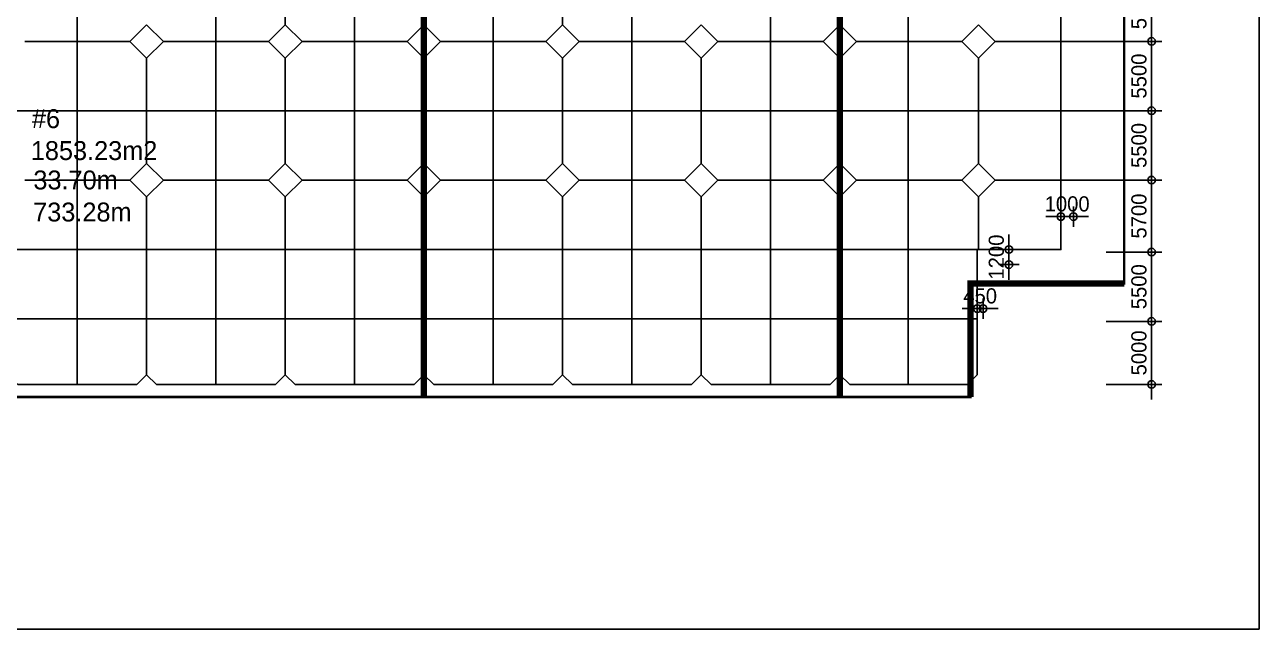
# Model space of a CAD drawing. Header units: millimetres. Extents: x -869187 to 1405794, y -1345622 to 197746.
# Drawn here: x 194054 to 292000, y -884822 to -836885 of the extents above; entities that cross this region are included whole.
import ezdxf

# ---------------------------------------------------------------- set-up
doc = ezdxf.new("R2010")
doc.units = ezdxf.units.MM
doc.header["$LTSCALE"] = 1000
doc.header["$MEASUREMENT"] = 0
doc.header["$PDSIZE"] = -10
doc.layers.get('0').update_dxf_attribs({"linetype": 'CONTINUOUS'})
doc.layers.get('Defpoints').update_dxf_attribs({"color": 171, "linetype": 'CONTINUOUS'})
doc.layers.add('NDIM', color=7, linetype='CONTINUOUS')
doc.layers.add('SAW-CUT', color=6, linetype='CONTINUOUS')
doc.styles.add('CGS', font='cgse', dxfattribs={"bigfont": 'cgs'})
doc.styles.add('나눔바른고딕', font='')
doc.styles.get('나눔바른고딕').set_extended_font_data('나눔바른고딕')
doc.dimstyles.new('NDIM 1200', dxfattribs={"dimscale": 500, "dimtxt": 3, "dimasz": 1, "dimexe": 2, "dimexo": 2, "dimgap": 1, "dimtad": 1, "dimdec": 0, "dimdsep": 46, "dimtxsty": 'CGS', "dimblk": 'DOT0', "dimcen": 1, "dimdle": 8, "dimclrd": 2, "dimclre": 2, "dimclrt": 2, "dimadec": 0, "dimazin": 0, "dimtfac": 1, "dimtdec": 0, "dimtix": 1, "dimtmove": 2, "dimatfit": 3, "dimldrblk": 'DOT0', "dimfxl": 1, "dimtolj": 1, "dimtzin": 0, "dimlwd": -1, "dimlwe": -1, "dimarcsym": 0})

# ---------------------------------------------------------------- blocks, each defined once
blk = doc.blocks.new('DOT0')
blk.add_line((-3, 0), (3, 0))
at = {"color": 6}
blk.add_circle((0, 0), 0.75, dxfattribs=at)
blk = doc.blocks.new('*D75')
at = {"layer": 'Defpoints', "color": 0, "ltscale": 0.4, "transparency": 16777216}
for p in [(279055, -832709), (283455, -832709), (279055, -838209)]:
    blk.add_point(p, dxfattribs=at)
at = {"layer": 'NDIM', "ltscale": 0.4, "transparency": 16777216}
for p, q in [((279855, -832709), (284255, -832709)), ((283455, -837809), (283455, -833109)), ((279855, -838209), (284255, -838209))]:
    blk.add_line(p, q, dxfattribs=at)
at = {"layer": 'NDIM', "ltscale": 0.4, "transparency": 16777216, "xscale": 400, "yscale": 400, "zscale": 400}
for p, rotation in [((283455, -832709), 90), ((283455, -838209), 270)]:
    blk.add_blockref('DOT0', p, dxfattribs=dict(at, rotation=rotation))
at = {"layer": 'NDIM', "ltscale": 0.4, "transparency": 16777216, "insert": (282455, -835459), "char_height": 1200, "attachment_point": 5, "rotation": 90, "style": 'CGS'}
blk.add_mtext('\\A1;5500', dxfattribs=at)
blk = doc.blocks.new('*D76')
at = {"layer": 'Defpoints', "color": 0, "ltscale": 0.4, "transparency": 16777216}
for p in [(279055, -838209), (283455, -838209), (279055, -843709)]:
    blk.add_point(p, dxfattribs=at)
at = {"layer": 'NDIM', "ltscale": 0.4, "transparency": 16777216}
for p, q in [((279855, -838209), (284255, -838209)), ((283455, -843309), (283455, -838609)), ((279855, -843709), (284255, -843709))]:
    blk.add_line(p, q, dxfattribs=at)
at = {"layer": 'NDIM', "ltscale": 0.4, "transparency": 16777216, "xscale": 400, "yscale": 400, "zscale": 400}
for p, rotation in [((283455, -838209), 90), ((283455, -843709), 270)]:
    blk.add_blockref('DOT0', p, dxfattribs=dict(at, rotation=rotation))
at = {"layer": 'NDIM', "ltscale": 0.4, "transparency": 16777216, "insert": (282455, -840959), "char_height": 1200, "attachment_point": 5, "rotation": 90, "style": 'CGS'}
blk.add_mtext('\\A1;5500', dxfattribs=at)
blk = doc.blocks.new('*D77')
at = {"layer": 'Defpoints', "color": 0, "ltscale": 0.4, "transparency": 16777216}
for p in [(279055, -843709), (283455, -843709), (279055, -849209)]:
    blk.add_point(p, dxfattribs=at)
at = {"layer": 'NDIM', "ltscale": 0.4, "transparency": 16777216}
for p, q in [((279855, -843709), (284255, -843709)), ((283455, -848809), (283455, -844109)), ((279855, -849209), (284255, -849209))]:
    blk.add_line(p, q, dxfattribs=at)
at = {"layer": 'NDIM', "ltscale": 0.4, "transparency": 16777216, "xscale": 400, "yscale": 400, "zscale": 400}
for p, rotation in [((283455, -843709), 90), ((283455, -849209), 270)]:
    blk.add_blockref('DOT0', p, dxfattribs=dict(at, rotation=rotation))
at = {"layer": 'NDIM', "ltscale": 0.4, "transparency": 16777216, "insert": (282455, -846459), "char_height": 1200, "attachment_point": 5, "rotation": 90, "style": 'CGS'}
blk.add_mtext('\\A1;5500', dxfattribs=at)
blk = doc.blocks.new('*D78')
at = {"layer": 'Defpoints', "color": 0, "ltscale": 0.4, "transparency": 16777216}
for p in [(279055, -849209), (283455, -849209), (279055, -854909)]:
    blk.add_point(p, dxfattribs=at)
at = {"layer": 'NDIM', "ltscale": 0.4, "transparency": 16777216}
for p, q in [((279855, -849209), (284255, -849209)), ((283455, -854509), (283455, -849609)), ((279855, -854909), (284255, -854909))]:
    blk.add_line(p, q, dxfattribs=at)
at = {"layer": 'NDIM', "ltscale": 0.4, "transparency": 16777216, "xscale": 400, "yscale": 400, "zscale": 400}
for p, rotation in [((283455, -849209), 90), ((283455, -854909), 270)]:
    blk.add_blockref('DOT0', p, dxfattribs=dict(at, rotation=rotation))
at = {"layer": 'NDIM', "ltscale": 0.4, "transparency": 16777216, "insert": (282455, -852059), "char_height": 1200, "attachment_point": 5, "rotation": 90, "style": 'CGS'}
blk.add_mtext('\\A1;5700', dxfattribs=at)
blk = doc.blocks.new('*D79')
at = {"layer": 'Defpoints', "color": 0, "ltscale": 0.4, "transparency": 16777216}
for p in [(279055, -854909), (283455, -854909), (279055, -860409)]:
    blk.add_point(p, dxfattribs=at)
at = {"layer": 'NDIM', "ltscale": 0.4, "transparency": 16777216}
for p, q in [((279855, -854909), (284255, -854909)), ((283455, -860009), (283455, -855309)), ((279855, -860409), (284255, -860409))]:
    blk.add_line(p, q, dxfattribs=at)
at = {"layer": 'NDIM', "ltscale": 0.4, "transparency": 16777216, "xscale": 400, "yscale": 400, "zscale": 400}
for p, rotation in [((283455, -854909), 90), ((283455, -860409), 270)]:
    blk.add_blockref('DOT0', p, dxfattribs=dict(at, rotation=rotation))
at = {"layer": 'NDIM', "ltscale": 0.4, "transparency": 16777216, "insert": (282455, -857659), "char_height": 1200, "attachment_point": 5, "rotation": 90, "style": 'CGS'}
blk.add_mtext('\\A1;5500', dxfattribs=at)
blk = doc.blocks.new('*D80')
at = {"layer": 'Defpoints', "color": 0, "ltscale": 0.4, "transparency": 16777216}
for p in [(279055, -860409), (283455, -860409), (279055, -865409)]:
    blk.add_point(p, dxfattribs=at)
at = {"layer": 'NDIM', "ltscale": 0.4, "transparency": 16777216}
for p, q in [((279855, -860409), (284255, -860409)), ((283455, -865009), (283455, -860809)), ((279855, -865409), (284255, -865409))]:
    blk.add_line(p, q, dxfattribs=at)
at = {"layer": 'NDIM', "ltscale": 0.4, "transparency": 16777216, "xscale": 400, "yscale": 400, "zscale": 400}
for p, rotation in [((283455, -860409), 90), ((283455, -865409), 270)]:
    blk.add_blockref('DOT0', p, dxfattribs=dict(at, rotation=rotation))
at = {"layer": 'NDIM', "ltscale": 0.4, "transparency": 16777216, "insert": (282455, -862909), "char_height": 1200, "attachment_point": 5, "rotation": 90, "style": 'CGS'}
blk.add_mtext('\\A1;5000', dxfattribs=at)
blk = doc.blocks.new('*D325')
at = {"layer": 'Defpoints', "color": 0, "ltscale": 0.4, "transparency": 16777216}
for p in [(272140, -854709), (273740, -854709), (273740, -855909)]:
    blk.add_point(p, dxfattribs=at)
at = {"layer": 'NDIM', "ltscale": 0.4, "transparency": 16777216}
for p, q in [((272140, -854309), (272140, -853909)), ((272940, -854709), (271340, -854709)), ((272140, -855909), (272140, -854709)), ((272940, -855909), (271340, -855909)), ((272140, -856309), (272140, -856709))]:
    blk.add_line(p, q, dxfattribs=at)
at = {"layer": 'NDIM', "ltscale": 0.4, "transparency": 16777216, "xscale": 400, "yscale": 400, "zscale": 400}
for p, rotation in [((272140, -854709), 270), ((272140, -855909), 90)]:
    blk.add_blockref('DOT0', p, dxfattribs=dict(at, rotation=rotation))
at = {"layer": 'NDIM', "ltscale": 0.4, "transparency": 16777216, "insert": (271140, -855309), "char_height": 1200, "attachment_point": 5, "rotation": 90, "style": 'CGS'}
blk.add_mtext('\\A1;1200', dxfattribs=at)
blk = doc.blocks.new('*D329')
at = {"layer": 'Defpoints', "color": 0, "ltscale": 0.4, "transparency": 16777216}
for p in [(270080, -859394), (269630, -860994), (270080, -860994)]:
    blk.add_point(p, dxfattribs=at)
at = {"layer": 'NDIM', "ltscale": 0.4, "transparency": 16777216}
for p, q in [((269630, -860194), (269630, -858594)), ((270080, -860194), (270080, -858594)), ((269230, -859394), (268830, -859394)), ((269630, -859394), (270080, -859394)), ((270480, -859394), (270880, -859394))]:
    blk.add_line(p, q, dxfattribs=at)
at = {"layer": 'NDIM', "ltscale": 0.4, "transparency": 16777216, "xscale": 400, "yscale": 400, "zscale": 400}
blk.add_blockref('DOT0', (269630, -859394), dxfattribs=at)
at = {"layer": 'NDIM', "ltscale": 0.4, "transparency": 16777216, "xscale": 400, "yscale": 400, "zscale": 400, "rotation": 180}
blk.add_blockref('DOT0', (270080, -859394), dxfattribs=at)
at = {"layer": 'NDIM', "ltscale": 0.4, "transparency": 16777216, "insert": (269855, -858394), "char_height": 1200, "attachment_point": 5, "style": 'CGS'}
blk.add_mtext('\\A1;450', dxfattribs=at)
blk = doc.blocks.new('*D330')
at = {"layer": 'Defpoints', "color": 0, "ltscale": 0.4, "transparency": 16777216}
for p in [(277255, -852100), (276255, -853700), (277255, -853700)]:
    blk.add_point(p, dxfattribs=at)
at = {"layer": 'NDIM', "ltscale": 0.4, "transparency": 16777216}
for p, q in [((275855, -852100), (275455, -852100)), ((276255, -852900), (276255, -851300)), ((276255, -852100), (277255, -852100)), ((277255, -852900), (277255, -851300)), ((277655, -852100), (278055, -852100))]:
    blk.add_line(p, q, dxfattribs=at)
at = {"layer": 'NDIM', "ltscale": 0.4, "transparency": 16777216, "xscale": 400, "yscale": 400, "zscale": 400}
blk.add_blockref('DOT0', (276255, -852100), dxfattribs=at)
at = {"layer": 'NDIM', "ltscale": 0.4, "transparency": 16777216, "xscale": 400, "yscale": 400, "zscale": 400, "rotation": 180}
blk.add_blockref('DOT0', (277255, -852100), dxfattribs=at)
at = {"layer": 'NDIM', "ltscale": 0.4, "transparency": 16777216, "insert": (276755, -851100), "char_height": 1200, "attachment_point": 5, "style": 'CGS'}
blk.add_mtext('\\A1;1000', dxfattribs=at)

msp = doc.modelspace()

# ---------------------------------------------------------------- linework, layer by layer
at = {"color": 2, "ltscale": 10000, "const_width": 200}
for points in [[(281280.1, -857406.6), (281280.1, -777709.5), (277395.1, -777709.5), (277395.1, -781124.5), (269355.1, -781124.5), (269355.1, -787634.5), (258730.1, -787634.5), (258730.1, -866409.5), (269080.1, -866409.5), (269080.1, -857409.5), (281280.1, -857406.6)], [(258730.1, -866409.5), (225730.1, -866409.5), (225728.2, -832709.5), (236728.7, -832709.5), (236730.1, -787634.5), (252230.1, -787634.5), (252230.1, -790634.5), (254230.1, -790634.5), (254230.1, -787634.5), (258730.1, -787634.5), (258730.1, -866409.5)], [(170730.1, -832719.4), (170730.1, -866409.5), (225730.1, -866409.5), (225730.1, -832709.5), (170730.1, -832719.4), (170730.1, -866409.5)]]:
    msp.add_lwpolyline(points, dxfattribs=at)
at = {"color": 1, "ltscale": 10000, "const_width": 500}
for points in [[(258730.1, -787634.5), (258730.1, -866409.5)], [(225728.7, -832709.5), (225730.1, -866409.5)], [(281280.1, -857406.6), (269080.1, -857409.5), (269080.1, -866409.5)]]:
    msp.add_lwpolyline(points, dxfattribs=at)
at = {"color": 114, "ltscale": 10000, "true_color": 0x139b48}
for points in [[(264130.1, -788209.5), (264130.1, -827209.5), (264130.1, -865409.5)], [(238054.4, -827209.5), (236730.1, -828533.7), (236730.1, -832709.5), (225730.1, -832709.5), (225728.7, -832709.5), (225730.1, -836885.2), (227054.4, -838209.5), (225729, -839532.6), (225730.1, -847885.2), (227054.4, -849209.5), (225729.4, -850533.1), (225730.1, -864635.2), (226504.4, -865409.5), (235955.8, -865409.5), (236730.1, -864635.2), (237504.4, -865409.5), (246955.8, -865409.5), (247730.1, -864635.2), (248504.4, -865409.5), (257955.8, -865409.5), (258730.1, -864635.2)], [(242230.1, -827209.5), (242230.1, -865409.5)], [(253230.1, -827209.5), (253230.1, -865409.5)], [(258730.1, -836885.2), (260054.4, -838209.5), (258730.1, -839533.7), (258730.1, -847885.2), (260054.4, -849209.5), (258730.1, -850533.7), (258730.1, -864635.2), (259504.4, -865409.5), (268855.8, -865409.5), (269630.1, -864635.2), (269630.1, -854709.5), (276255.1, -854709.5), (276255.1, -827209.5)], [(225730.1, -864635.2), (224955.8, -865409.5), (215504.4, -865409.5), (214730.1, -864635.2), (213955.8, -865409.5), (204504.4, -865409.5), (203730.1, -864635.2), (202955.8, -865409.5), (193504.4, -865409.5), (192730.1, -864635.2), (191955.8, -865409.5), (182504.4, -865409.5), (181730.1, -864635.2), (180955.8, -865409.5), (171504.4, -865409.5), (170730.1, -864635.2), (170730.1, -850533.7), (172054.4, -849209.5), (170730.1, -847885.2), (170730.1, -839533.7), (172054.4, -838209.5), (170730.1, -836885.2), (170730.1, -832709.5), (225730.1, -832709.5)], [(198230.1, -832709.5), (198230.1, -865409.5)], [(209230.1, -832709.5), (209230.1, -865409.5)], [(214730.1, -832709.5), (214730.1, -836885.2)], [(220230.1, -832709.5), (220230.1, -865409.5)], [(231230.1, -832709.5), (231230.1, -865409.5)], [(236730.1, -832709.5), (236730.1, -836885.2)], [(203730.1, -836885.2), (202405.8, -838209.5), (203730.1, -839533.7), (205054.4, -838209.5), (203730.1, -836885.2)], [(214730.1, -836885.2), (213405.8, -838209.5), (214730.1, -839533.7), (216054.4, -838209.5), (214730.1, -836885.2)], [(225730.1, -836885.2), (224405.8, -838209.5), (225730.1, -839533.7)], [(236730.1, -836885.2), (235405.8, -838209.5), (236730.1, -839533.7), (238054.4, -838209.5), (236730.1, -836885.2)], [(247730.1, -836885.2), (246405.8, -838209.5), (247730.1, -839533.7), (249054.4, -838209.5), (247730.1, -836885.2)], [(258730.1, -836885.2), (257405.8, -838209.5), (258730.1, -839533.7)], [(269730.1, -836885.2), (268405.8, -838209.5), (269730.1, -839533.7), (271054.4, -838209.5), (269730.1, -836885.2)], [(194054.4, -838209.5), (202405.8, -838209.5)], [(205054.4, -838209.5), (213405.8, -838209.5)], [(216054.4, -838209.5), (224405.8, -838209.5)], [(227054.4, -838209.5), (235405.8, -838209.5)], [(238054.4, -838209.5), (246405.8, -838209.5)], [(249054.4, -838209.5), (257405.8, -838209.5)], [(260054.4, -838209.5), (268405.8, -838209.5)], [(271054.4, -838209.5), (281280.1, -838209.5)], [(203730.1, -839533.7), (203730.1, -847885.2)], [(214730.1, -839533.7), (214730.1, -847885.2)], [(225730.1, -839533.7), (225730.1, -847885.2)], [(236730.1, -839533.7), (236730.1, -847885.2)], [(247730.1, -839533.7), (247730.1, -847885.2)], [(269730.1, -839533.7), (269730.1, -847885.2)], [(170730.1, -843709.5), (225729.6, -843709.5)], [(225730.1, -843709.5), (258730.1, -843709.5)], [(258730.1, -843709.5), (281280.1, -843709.5)], [(203730.1, -847885.2), (202405.8, -849209.5), (203730.1, -850533.7), (205054.4, -849209.5), (203730.1, -847885.2)], [(214730.1, -847885.2), (213405.8, -849209.5), (214730.1, -850533.7), (216054.4, -849209.5), (214730.1, -847885.2)], [(225730.1, -847885.2), (224405.8, -849209.5), (225730.1, -850533.7)], [(236730.1, -847885.2), (235405.8, -849209.5), (236730.1, -850533.7), (238054.4, -849209.5), (236730.1, -847885.2)], [(247730.1, -847885.2), (246405.8, -849209.5), (247730.1, -850533.7), (249054.4, -849209.5), (247730.1, -847885.2)], [(258730.1, -847885.2), (257405.8, -849209.5), (258730.1, -850533.7)], [(269730.1, -847885.2), (268405.8, -849209.5), (269730.1, -850533.7), (271054.4, -849209.5), (269730.1, -847885.2)], [(194054.4, -849209.5), (202405.8, -849209.5)], [(205054.4, -849209.5), (213405.8, -849209.5)], [(216054.4, -849209.5), (224405.8, -849209.5)], [(227054.4, -849209.5), (235405.8, -849209.5)], [(238054.4, -849209.5), (246405.8, -849209.5)], [(249054.4, -849209.5), (257405.8, -849209.5)], [(260054.4, -849209.5), (268405.8, -849209.5)], [(271054.4, -849209.5), (281280.1, -849209.5)], [(203730.1, -850533.7), (203730.1, -864635.2)], [(214730.1, -850533.7), (214730.1, -864635.2)], [(225730.1, -850533.7), (225730.1, -864635.2)], [(236730.1, -864635.2), (236730.1, -850533.7)], [(247730.1, -850533.7), (247730.1, -864635.2)], [(269730.1, -850533.7), (269730.1, -854709.5)], [(170730.1, -854709.5), (225729.6, -854709.5)], [(225730.1, -854709.5), (258730.1, -854709.5)], [(258730.1, -854709.5), (269630.1, -854709.5)], [(170730.1, -860209.5), (225729.8, -860209.5)], [(225730.1, -860209.5), (258730.1, -860209.5)], [(258730.1, -860209.5), (269630.1, -860209.5)]]:
    msp.add_lwpolyline(points, dxfattribs=at)
at = {"layer": 'Defpoints', "ltscale": 10000}
msp.add_lwpolyline([(292000, -884821.9), (8000, -884821.9), (8000, -723854.1), (292000, -723854.1)], close=True, dxfattribs=at)
at = {"layer": 'SAW-CUT', "ltscale": 10000}
for p, q in [((198230.1, -865409.5), (198230.1, -788209.5)), ((209230.1, -865409.5), (209230.1, -788209.5)), ((220230.1, -865409.5), (220230.1, -788209.5)), ((231230.1, -865409.5), (231230.1, -788209.5)), ((242230.1, -865409.5), (242230.1, -788209.5)), ((253230.1, -865409.5), (253230.1, -788209.5)), ((264130.1, -865409.5), (264130.1, -788209.5)), ((194054.4, -838209.5), (202405.8, -838209.5)), ((205054.4, -838209.5), (213405.8, -838209.5)), ((216054.4, -838209.5), (224405.8, -838209.5)), ((227054.4, -838209.5), (235405.8, -838209.5)), ((238054.4, -838209.5), (246405.8, -838209.5)), ((249054.4, -838209.5), (257405.8, -838209.5)), ((260054.4, -838209.5), (268305.8, -838209.5)), ((271054.4, -838209.5), (276255.1, -838209.5)), ((203730.1, -839533.7), (203730.1, -847885.2)), ((214730.1, -839533.7), (214730.1, -847885.2)), ((225730.1, -839533.7), (225730.1, -847885.2)), ((236730.1, -839533.7), (236730.1, -847885.2)), ((247730.1, -839533.7), (247730.1, -847885.2)), ((258730.1, -839533.7), (258730.1, -847885.2)), ((269730.1, -839533.7), (269730.1, -847885.2)), ((276255.1, -843709.5), (105180.1, -843709.5)), ((194054.4, -849209.5), (202405.8, -849209.5)), ((205054.4, -849209.5), (213405.8, -849209.5)), ((216054.4, -849209.5), (224405.8, -849209.5)), ((227054.4, -849209.5), (235405.8, -849209.5)), ((238054.4, -849209.5), (246405.8, -849209.5)), ((249054.4, -849209.5), (257405.8, -849209.5)), ((260054.4, -849209.5), (268305.8, -849209.5)), ((271054.4, -849209.5), (276255.1, -849209.5)), ((203730.1, -850533.7), (203730.1, -864635.2)), ((214730.1, -850533.7), (214730.1, -864635.2)), ((225730.1, -850533.7), (225730.1, -864635.2)), ((236730.1, -850533.7), (236730.1, -864635.2)), ((247730.1, -850533.7), (247730.1, -864635.2)), ((258730.1, -850533.7), (258730.1, -864635.2)), ((269730.1, -850533.7), (269730.1, -854709.5)), ((269630.1, -860209.5), (105180.1, -860209.5)), ((193504.4, -865409.5), (202955.8, -865409.5)), ((204504.4, -865409.5), (213955.8, -865409.5)), ((215504.4, -865409.5), (224955.8, -865409.5)), ((226504.4, -865409.5), (235955.8, -865409.5)), ((237504.4, -865409.5), (246955.8, -865409.5)), ((248504.4, -865409.5), (257955.8, -865409.5))]:
    msp.add_line(p, q, dxfattribs=at)
for points in [[(271054.4, -805209.5), (276255.1, -805209.5), (276255.1, -854709.5), (105180.1, -854709.5)], [(269630.1, -854709.5), (269630.1, -864635.2), (268855.8, -865409.5), (259504.4, -865409.5)], [(204504.4, -865409.5), (203730.1, -864635.2), (202955.8, -865409.5)], [(215504.4, -865409.5), (214730.1, -864635.2), (213955.8, -865409.5)], [(226504.4, -865409.5), (225730.1, -864635.2), (224955.8, -865409.5)], [(237504.4, -865409.5), (236730.1, -864635.2), (235955.8, -865409.5)], [(248504.4, -865409.5), (247730.1, -864635.2), (246955.8, -865409.5)], [(259504.4, -865409.5), (258730.1, -864635.2), (257955.8, -865409.5)]]:
    msp.add_lwpolyline(points, dxfattribs=at)
for points in [[(203730.1, -836885.2), (202405.8, -838209.5), (203730.1, -839533.7), (205054.4, -838209.5)], [(214730.1, -836885.2), (213405.8, -838209.5), (214730.1, -839533.7), (216054.4, -838209.5)], [(225730.1, -836885.2), (224405.8, -838209.5), (225730.1, -839533.7), (227054.4, -838209.5)], [(236730.1, -836885.2), (235405.8, -838209.5), (236730.1, -839533.7), (238054.4, -838209.5)], [(247730.1, -836885.2), (246405.8, -838209.5), (247730.1, -839533.7), (249054.4, -838209.5)], [(258730.1, -836885.2), (257405.8, -838209.5), (258730.1, -839533.7), (260054.4, -838209.5)], [(269730.1, -836885.2), (268405.8, -838209.5), (269730.1, -839533.7), (271054.4, -838209.5)], [(203730.1, -847885.2), (202405.8, -849209.5), (203730.1, -850533.7), (205054.4, -849209.5)], [(214730.1, -847885.2), (213405.8, -849209.5), (214730.1, -850533.7), (216054.4, -849209.5)], [(225730.1, -847885.2), (224405.8, -849209.5), (225730.1, -850533.7), (227054.4, -849209.5)], [(236730.1, -847885.2), (235405.8, -849209.5), (236730.1, -850533.7), (238054.4, -849209.5)], [(247730.1, -847885.2), (246405.8, -849209.5), (247730.1, -850533.7), (249054.4, -849209.5)], [(258730.1, -847885.2), (257405.8, -849209.5), (258730.1, -850533.7), (260054.4, -849209.5)], [(269730.1, -847885.2), (268405.8, -849209.5), (269730.1, -850533.7), (271054.4, -849209.5)]]:
    msp.add_lwpolyline(points, close=True, dxfattribs=at)

# ---------------------------------------------------------------- texts
at = {"ltscale": 10000, "style": '나눔바른고딕'}
msp.add_text('#6', height=1500, dxfattribs=at).set_placement((194626.7, -845085.3))
at = {"color": 2, "ltscale": 10000, "style": '나눔바른고딕'}
msp.add_text('1853.23m2 ', height=1500, dxfattribs=at).set_placement((194541.4, -847616.4))
at = {"color": 1, "ltscale": 10000, "style": '나눔바른고딕'}
msp.add_text('33.70m', height=1500, dxfattribs=at).set_placement((194743.8, -849945.1))
at = {"color": 114, "ltscale": 10000, "true_color": 0x139b48, "style": '나눔바른고딕'}
msp.add_text('733.28m', height=1500, dxfattribs=at).set_placement((194727.8, -852488.5))

# ---------------------------------------------------------------- dimensions: what is measured, and where the dimension line sits
at = {"layer": 'NDIM', "ltscale": 0.4}
for base, p1, p2, picture, middle in [((283455.1, -832709.5), (279055.1, -838209.5), (279055.1, -832709.5), '*D75', (282455.1, -835459.5)), ((283455.1, -838209.5), (279055.1, -843709.5), (279055.1, -838209.5), '*D76', (282455.1, -840959.5)), ((283455.1, -843709.5), (279055.1, -849209.5), (279055.1, -843709.5), '*D77', (282455.1, -846459.5)), ((283455.1, -849209.5), (279055.1, -854909.5), (279055.1, -849209.5), '*D78', (282455.1, -852059.5)), ((272140.3, -854709.5), (273740.3, -855909.5), (273740.3, -854709.5), '*D325', (271140.3, -855309.5)), ((283455.1, -854909.5), (279055.1, -860409.5), (279055.1, -854909.5), '*D79', (282455.1, -857659.5)), ((283455.1, -860409.5), (279055.1, -865409.5), (279055.1, -860409.5), '*D80', (282455.1, -862909.5))]:
    dim = msp.add_linear_dim(base=base, p1=p1, p2=p2, angle=90, dimstyle='NDIM 1200', override={"dimscale": 400, "dimclrd": 256, "dimclre": 256, "dimclrt": 256}, dxfattribs=at)
    dim.commit()
    dim.dimension.update_dxf_attribs({"geometry": picture, "text_midpoint": middle})
for base, p1, p2, picture, middle in [((277255.1, -852100), (276255.1, -853700), (277255.1, -853700), '*D330', (276755.1, -851100)), ((270080.1, -859394.2), (269630.1, -860994.2), (270080.1, -860994.2), '*D329', (269855.1, -858394.2))]:
    dim = msp.add_linear_dim(base=base, p1=p1, p2=p2, dimstyle='NDIM 1200', override={"dimscale": 400, "dimclrd": 256, "dimclre": 256, "dimclrt": 256}, dxfattribs=at)
    dim.commit()
    dim.dimension.update_dxf_attribs({"geometry": picture, "text_midpoint": middle})

doc.saveas('drawing.dxf')
